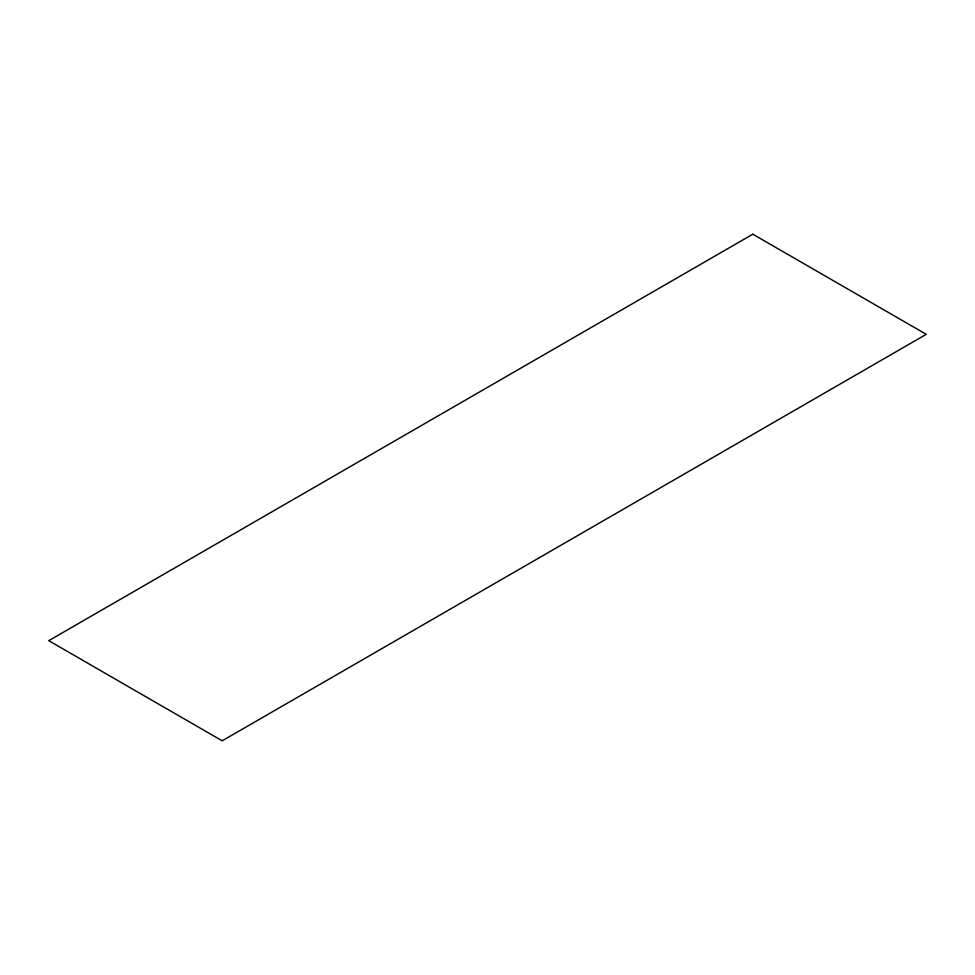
<?xml version="1.0" encoding="UTF-8"?>
<svg xmlns="http://www.w3.org/2000/svg" width="975" height="975" viewBox="0 0 975 975"><rect width="100%" height="100%" fill="white"/><g stroke="black" fill="none" stroke-linecap="round" stroke-linejoin="round"><path stroke-width="1.46" d="M752.81 234.195L48.75 640.672L222.19 740.805L926.25 334.327L752.81 234.195"/></g></svg>
